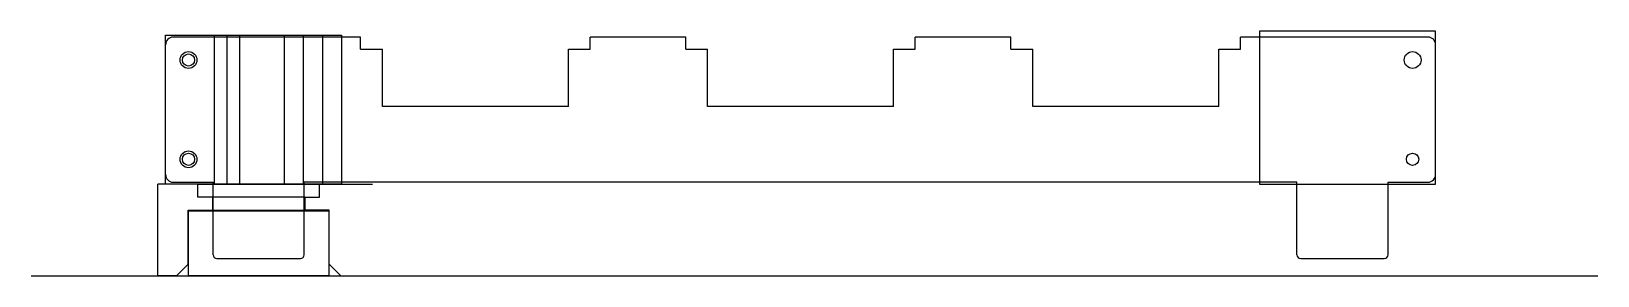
# Model space of a CAD drawing. Extents: x -101 to 104, y -2 to 30.
import ezdxf

# ---------------------------------------------------------------- set-up
doc = ezdxf.new("R2010")
doc.units = 0
for name, color, linetype in [('blocks', 7, 'CONTINUOUS'), ('board_edgecuts', 4, 'CONTINUOUS'), ('board_holes', 4, 'CONTINUOUS'), ('conn', 7, 'CONTINUOUS'), ('edge_passthrough_plate', 2, 'CONTINUOUS'), ('mating_PCB', 1, 'CONTINUOUS')]:
    doc.layers.add(name, color=color, linetype=linetype)

msp = doc.modelspace()

# ---------------------------------------------------------------- linework, layer by layer
at = {"layer": 'blocks', "linetype": 'ByBlock'}
for p, q in [((-76.65, 29.26), (-76.65, 9.76)), ((-75, 29.26), (-75, 9.76)), ((-73.35, 29.26), (-73.35, 9.76)), ((-67.5, 29.26), (-67.5, 9.76)), ((-65, 29.26), (-65, 9.76)), ((-62.5, 29.26), (-62.5, 9.76))]:
    msp.add_line(p, q, dxfattribs=at)
for points in [[(-83, 9.76), (-83, 29.24), (-60, 29.24), (-60, 9.76)], [(83, 9.76), (83, 29.76), (60, 29.76), (60, 9.76)]]:
    msp.add_lwpolyline(points, close=True, dxfattribs=at)
for centre in [(-80, 26), (-80, 13)]:
    msp.add_circle(centre, 0.8, dxfattribs=at)
at = {"layer": 'board_edgecuts', "linetype": 'Continuous'}
for p, q in [((-57.5, 29), (-82, 29)), ((-57.5, 27.4), (-57.5, 29)), ((-15, 29), (-27.5, 29)), ((-27.5, 27.4), (-27.5, 29)), ((-15, 27.4), (-15, 29)), ((27.5, 29), (15, 29)), ((15, 27.4), (15, 29)), ((27.5, 27.4), (27.5, 29)), ((82, 29), (57.5, 29)), ((57.5, 27.4), (57.5, 29)), ((-83, 11), (-83, 28)), ((-57.5, 27.4), (-54.65, 27.4)), ((-54.65, 19.93), (-54.65, 27.4)), ((-30.35, 27.4), (-27.5, 27.4)), ((-30.35, 19.93), (-30.35, 27.4)), ((-15, 27.4), (-12.15, 27.4)), ((-12.15, 19.93), (-12.15, 27.4)), ((12.15, 27.4), (15, 27.4)), ((12.15, 19.93), (12.15, 27.4)), ((27.5, 27.4), (30.35, 27.4)), ((30.35, 19.93), (30.35, 27.4)), ((54.65, 27.4), (57.5, 27.4)), ((54.65, 19.93), (54.65, 27.4)), ((83, 11), (83, 28)), ((-30.35, 19.93), (-54.65, 19.93)), ((12.15, 19.93), (-12.15, 19.93)), ((54.65, 19.93), (30.35, 19.93)), ((-82, 10), (-76.785, 10)), ((-76.785, 0.5), (-76.785, 10)), ((64.875, 10), (-64.875, 10)), ((-64.875, 0.5), (-64.875, 10)), ((64.875, 0.5), (64.875, 10)), ((76.785, 10), (82, 10)), ((76.785, 0.5), (76.785, 10)), ((-76.285, 0), (-65.375, 0)), ((65.375, 0), (76.285, 0))]:
    msp.add_line(p, q, dxfattribs=at)
at = {"layer": 'board_edgecuts'}
for centre, radius, start, end in [((-82, 28), 1, 90, 180), ((82, 28), 1, 0, 90), ((-82, 11), 1, 180, 270), ((82, 11), 1, 270, 0), ((-76.285, 0.5), 0.5, 180, 270), ((-65.375, 0.5), 0.5, 270, 0), ((65.375, 0.5), 0.5, 180, 270), ((76.285, 0.5), 0.5, 270, 0)]:
    msp.add_arc(centre, radius, start, end, dxfattribs=at)
at = {"layer": 'board_holes', "linetype": 'ByBlock'}
for centre, radius in [((-80, 26), 1.1), ((80, 26), 1.1), ((-80, 13), 1.1), ((80, 13), 0.8)]:
    msp.add_circle(centre, radius, dxfattribs=at)
at = {"layer": 'conn', "linetype": 'ByBlock'}
msp.add_lwpolyline([(-80, -2.24), (-80, 6.26), (-61.66, 6.26), (-61.66, -2.24)], close=True, dxfattribs=at)
at = {"layer": 'edge_passthrough_plate', "linetype": 'ByBlock'}
for p, q in [((-84, -2.24), (-84, 9.76)), ((-78.785, 9.76), (-84, 9.76)), ((-78.785, 8.04), (-78.785, 9.76)), ((-62.875, 9.76), (-55.948, 9.76)), ((-62.875, 8.04), (-62.875, 9.76)), ((-80.06, 6.32), (-76.885, 6.32)), ((-80.06, -0.74), (-80.06, 6.32)), ((-76.885, 8.04), (-78.785, 8.04)), ((-76.885, 8.04), (-76.885, 6.32)), ((-64.775, 8.04), (-76.885, 8.04)), ((-76.885, 6.32), (-64.775, 6.32)), ((-64.775, 8.04), (-64.775, 6.32)), ((-64.775, 8.04), (-62.875, 8.04)), ((-61.6, 6.32), (-64.775, 6.32)), ((-61.6, -0.74), (-61.6, 6.32)), ((-81.56, -2.24), (-80.06, -0.74)), ((-60.1, -2.24), (-61.6, -0.74)), ((-81.56, -2.24), (-84, -2.24)), ((-60.1, -2.24), (-49.275, -2.24))]:
    msp.add_line(p, q, dxfattribs=at)
at = {"layer": 'edge_passthrough_plate', "linetype": 'Continuous'}
msp.add_line((-78.785, 9.76), (-62.875, 9.76), dxfattribs=at)
at = {"layer": 'mating_PCB', "linetype": 'Continuous'}
msp.add_line((-100.544, -2.24), (104.187, -2.24), dxfattribs=at)

doc.saveas('drawing.dxf')
